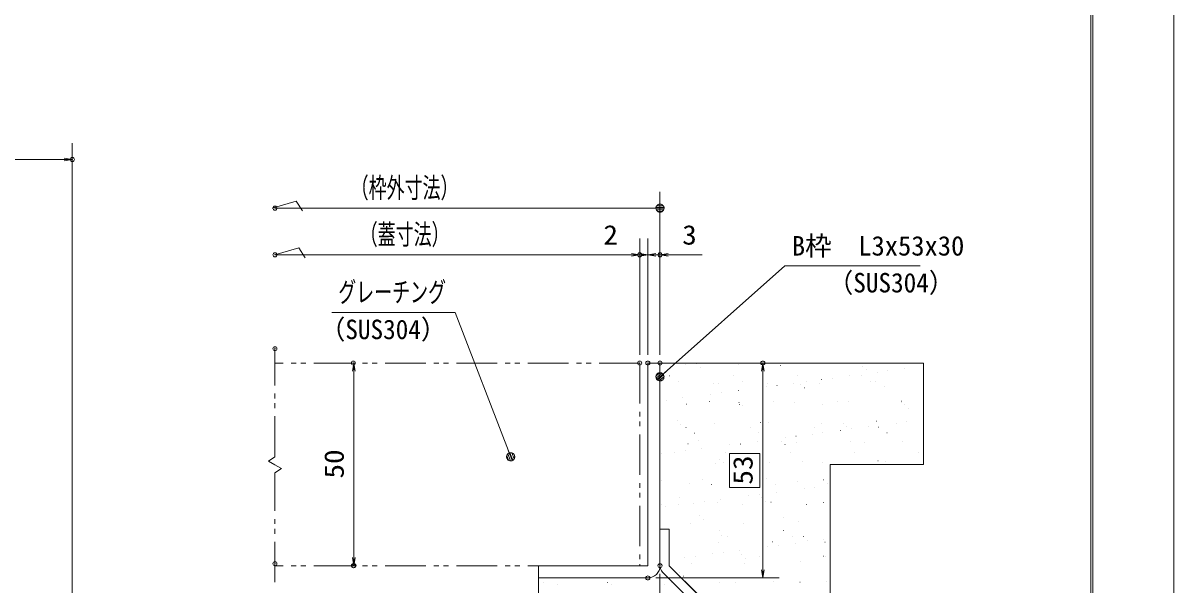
# Model space of a CAD drawing. Units: millimetres, scale not verified. Extents: x -1050 to 1050, y -742 to 742.
# Drawn here: x 340 to 1050, y -346 to 0 of the extents above; entities that cross this region are included whole.
import ezdxf
from ezdxf.enums import TextEntityAlignment as Align

# ---------------------------------------------------------------- set-up
doc = ezdxf.new("R2010")
doc.units = ezdxf.units.MM
doc.header["$LTSCALE"] = 5
doc.header["$PDMODE"] = 32
doc.header["$PDSIZE"] = 2.5
doc.linetypes.add('DOUBLE_CHAIN1', pattern=[8.8, 5, -1, 0.6, -0.6, 0.6, -1])
for name, color, linetype, lineweight in [('0-0_7-図\u3000枠', 4, 'Continuous', 9), ('0-1_寸法注釈', 2, 'Continuous', 9), ('0-2_0', 2, 'Continuous', 9), ('0-3_DEFPOINTS', 134, 'Continuous', 9), ('0-4_蓋', 5, 'Continuous', 9), ('0-5_ハッチング', 4, 'Continuous', 9), ('0-6_想像線', 134, 'DOUBLE_CHAIN1', 9), ('0-9_枠', 7, 'Continuous', 9)]:
    doc.layers.add(name, color=color, linetype=linetype, lineweight=lineweight)
doc.styles.add('ＭＳ ゴシック', font='')
doc.styles.get('ＭＳ ゴシック').set_extended_font_data('MS Gothic')

# ---------------------------------------------------------------- blocks, each defined once
blk = doc.blocks.new('_OPEN')
at = {"layer": '0-2_0'}
blk.add_line((0, 0), (-5, 0), dxfattribs=at)
blk.add_lwpolyline([(-5, 0.833), (0, 0), (-5, -0.833)], dxfattribs=at)
blk = doc.blocks.new('_Dot')
at = {"layer": '0-2_0'}
for p, q in [((-2.5, 0), (-5, 0)), ((2.445, 0.5), (-2.445, 0.5)), ((1.997, 1.5), (-1.997, 1.5)), ((2.289, -0.995), (-2.289, -0.995)), ((1.499, -1.995), (-1.499, -1.995))]:
    blk.add_line(p, q, dxfattribs=at)
for points in [[(2.5, 0), (2.48, 0.313), (2.421, 0.622), (2.324, 0.92), (2.191, 1.204), (2.023, 1.469), (1.822, 1.711), (1.594, 1.926), (1.34, 2.111), (1.064, 2.262), (0.773, 2.378), (0.468, 2.456), (0.157, 2.495), (-0.157, 2.495), (-0.468, 2.456), (-0.773, 2.378), (-1.064, 2.262), (-1.34, 2.111), (-1.594, 1.926), (-1.822, 1.711), (-2.023, 1.469), (-2.191, 1.204), (-2.324, 0.92), (-2.421, 0.622), (-2.48, 0.313), (-2.5, 0), (0, 0)], [(-2.5, 0), (-2.48, -0.313), (-2.421, -0.622), (-2.324, -0.92), (-2.191, -1.204), (-2.023, -1.469), (-1.822, -1.711), (-1.594, -1.926), (-1.34, -2.111), (-1.064, -2.262), (-0.773, -2.378), (-0.468, -2.456), (-0.157, -2.495), (0.157, -2.495), (0.468, -2.456), (0.773, -2.378), (1.064, -2.262), (1.34, -2.111), (1.594, -1.926), (1.822, -1.711), (2.023, -1.469), (2.191, -1.204), (2.324, -0.92), (2.421, -0.622), (2.48, -0.313), (2.5, 0), (0, 0)]]:
    blk.add_lwpolyline(points, close=True, dxfattribs=at)

msp = doc.modelspace()

# ---------------------------------------------------------------- linework, layer by layer
at = {"layer": '0-0_7-図\u3000枠'}
msp.add_line((998.75, -691.25), (998.75, 691.25), dxfattribs=at)
msp.add_lwpolyline([(-975, 692.5), (1000, 692.5), (1000, -692.5)], dxfattribs=at)
at = {"layer": '0-1_寸法注釈'}
for p, q in [((370.45, -525.232), (370.45, -74.141)), ((278.93, -84.141), (365.45, -84.141)), ((732.95, -204.638), (732.95, -104.141)), ((493.745, -114.141), (508.548, -109.812)), ((508.548, -109.812), (512.376, -115.889)), ((727.95, -114.141), (495.45, -114.141)), ((720.45, -204.638), (720.45, -132.922)), ((720.45, -204.638), (720.45, -132.922)), ((725.45, -204.638), (725.45, -132.922)), ((725.45, -204.638), (725.45, -132.922)), ((732.95, -204.638), (732.95, -132.922)), ((720.45, -142.922), (495.45, -142.922)), ((715.45, -142.922), (694.337, -142.922)), ((720.45, -142.922), (715.45, -142.922)), ((725.45, -142.922), (720.45, -142.922)), ((725.45, -142.922), (732.95, -142.922)), ((730.45, -142.922), (735.45, -142.922)), ((737.95, -142.922), (759.063, -142.922)), ((544.185, -214.638), (544.185, -329.638)), ((796.393, -337.138), (796.393, -214.638)), ((732.95, -339.638), (732.95, -413.992)), ((730.45, -342.138), (806.393, -342.138))]:
    msp.add_line(p, q, dxfattribs=at)
for points in [[(495.45, -142.922), (510.253, -138.593), (514.08, -144.67)], [(893.376, -149.667), (810.026, -149.667), (733.702, -217.466)], [(530.622, -178.46), (606.589, -178.46), (640.479, -266.526)]]:
    msp.add_lwpolyline(points, dxfattribs=at)
at = {"layer": '0-3_DEFPOINTS'}
msp.add_lwpolyline([(-1050, -742.5), (-1050, 742.5), (1050, 742.5), (1050, -742.5)], close=True, dxfattribs=at)
for p in [(370.45, -84.141), (495.45, -114.141), (495.45, -142.922), (720.45, -142.922), (732.95, -142.922), (495.45, -200.813), (543.742, -209.638), (720.45, -209.638), (725.45, -209.638), (732.95, -209.638), (796.393, -209.638), (495.45, -333.388), (543.742, -334.638), (544.185, -334.638), (732.95, -334.638), (725.45, -342.138)]:
    msp.add_point(p, dxfattribs=at)
at = {"layer": '0-4_蓋', "linetype": 'DOUBLE_CHAIN1'}
for p, q in [((720.45, -209.638), (495.45, -209.638)), ((720.45, -209.638), (720.45, -334.638)), ((720.45, -334.638), (495.45, -334.638))]:
    msp.add_line(p, q, dxfattribs=at)
at = {"layer": '0-5_ハッチング'}
for p, q in [((748.586, -210.581), (748.636, -210.581)), ((755.61, -210.089), (755.66, -210.089)), ((757.951, -212.234), (758.001, -212.234)), ((781.074, -210.736), (781.124, -210.736)), ((782.505, -209.638), (782.555, -209.638)), ((807.177, -211.212), (807.227, -211.212)), ((847.887, -209.638), (847.937, -209.638)), ((857.996, -211.649), (858.046, -211.649)), ((880.578, -209.638), (880.628, -209.638)), ((880.578, -209.638), (880.628, -209.638)), ((895.45, -211.538), (895.5, -211.538)), ((738.706, -217.595), (738.756, -217.595)), ((778.256, -217.524), (778.306, -217.524)), ((817.806, -217.452), (817.856, -217.452)), ((832.667, -219.804), (832.717, -219.804)), ((839.277, -218.933), (839.327, -218.933)), ((849.602, -217.574), (849.652, -217.574)), ((857.355, -217.38), (857.405, -217.38)), ((860.337, -213.794), (860.387, -213.794)), ((866.852, -215.303), (866.902, -215.303)), ((873.463, -214.433), (873.513, -214.433)), ((883.788, -213.073), (883.838, -213.073)), ((744.062, -221.007), (744.112, -221.007)), ((765.759, -222.488), (765.809, -222.488)), ((769, -222.359), (769.05, -222.359)), ((781.231, -226.575), (781.281, -226.575)), ((783.612, -220.935), (783.662, -220.935)), ((798.481, -224.304), (798.531, -224.304)), ((799.003, -222.064), (799.053, -222.064)), ((805.092, -223.434), (805.142, -223.434)), ((815.417, -222.075), (815.467, -222.075)), ((819.818, -222.795), (819.868, -222.795)), ((822.159, -224.94), (822.209, -224.94)), ((823.161, -220.864), (823.211, -220.864)), ((831.49, -222.22), (831.54, -222.22)), ((862.711, -220.792), (862.761, -220.792)), ((865.792, -220.984), (865.842, -220.984)), ((871.386, -223.918), (871.436, -223.918)), ((895.45, -223.311), (895.5, -223.311)), ((736.721, -232.435), (736.771, -232.435)), ((747.046, -231.076), (747.096, -231.076)), ((763.342, -233.29), (763.392, -233.29)), ((764.296, -228.805), (764.346, -228.805)), ((770.906, -227.935), (770.956, -227.935)), ((781.64, -233.942), (781.69, -233.942)), ((802.892, -233.218), (802.942, -233.218)), ((816.175, -233.971), (816.225, -233.971)), ((842.441, -233.146), (842.491, -233.146)), ((849.419, -233.547), (849.469, -233.547)), ((881.907, -233.703), (881.957, -233.703)), ((881.991, -233.074), (882.041, -233.074)), ((749.386, -235.051), (749.436, -235.051)), ((781.874, -235.207), (781.924, -235.207)), ((783.981, -236.087), (784.031, -236.087)), ((833.208, -235.064), (833.258, -235.064)), ((884.026, -235.501), (884.076, -235.501)), ((886.367, -237.646), (886.417, -237.646)), ((743.462, -245.088), (743.512, -245.088)), ((745.803, -247.233), (745.853, -247.233)), ((766.559, -246.959), (766.609, -246.959)), ((795.03, -246.211), (795.08, -246.211)), ((799.803, -246.535), (799.853, -246.535)), ((832.29, -246.69), (832.34, -246.69)), ((845.848, -246.647), (845.898, -246.647)), ((866.592, -245.455), (866.642, -245.455)), ((878.562, -246.644), (878.612, -246.644)), ((885.172, -245.773), (885.222, -245.773)), ((895.45, -244.42), (895.5, -244.42)), ((895.45, -244.42), (895.5, -244.42)), ((895.45, -245.969), (895.5, -245.969)), ((895.45, -248.395), (895.5, -248.395)), ((748.963, -249.397), (749.013, -249.397)), ((754.319, -252.809), (754.369, -252.809)), ((788.513, -249.326), (788.563, -249.326)), ((793.868, -252.737), (793.918, -252.737)), ((816.801, -254.775), (816.851, -254.775)), ((827.126, -253.415), (827.176, -253.415)), ((828.063, -249.254), (828.113, -249.254)), ((833.418, -252.666), (833.468, -252.666)), ((844.376, -251.144), (844.426, -251.144)), ((848.189, -248.792), (848.239, -248.792)), ((850.987, -250.274), (851.037, -250.274)), ((861.312, -248.915), (861.362, -248.915)), ((867.612, -249.182), (867.662, -249.182)), ((872.968, -252.594), (873.018, -252.594)), ((750.186, -259.522), (750.236, -259.522)), ((756.852, -257.357), (756.902, -257.357)), ((758.755, -262.417), (758.805, -262.417)), ((776.005, -260.145), (776.055, -260.145)), ((782.616, -259.275), (782.666, -259.275)), ((782.674, -259.678), (782.724, -259.678)), ((792.941, -257.916), (792.991, -257.916)), ((807.671, -257.794), (807.721, -257.794)), ((810.011, -259.939), (810.061, -259.939)), ((810.191, -255.645), (810.241, -255.645)), ((816.975, -258.442), (817.025, -258.442)), ((850.219, -258.018), (850.269, -258.018)), ((859.238, -258.917), (859.288, -258.917)), ((882.707, -258.174), (882.757, -258.174)), ((734.049, -265.164), (734.099, -265.164)), ((741.82, -264.646), (741.87, -264.646)), ((748.43, -263.776), (748.48, -263.776)), ((769.493, -268.94), (769.543, -268.94)), ((773.599, -265.092), (773.649, -265.092)), ((813.148, -265.02), (813.198, -265.02)), ((852.698, -264.948), (852.748, -264.948)), ((892.248, -264.876), (892.298, -264.876)), ((733.058, -272.665), (733.108, -272.665)), ((767.359, -271.429), (767.409, -271.429)), ((771.834, -271.085), (771.884, -271.085)), ((775.768, -274.691), (775.818, -274.691)), ((800.603, -271.005), (800.653, -271.005)), ((821.06, -270.063), (821.11, -270.063)), ((833.09, -271.161), (833.14, -271.161)), ((867.392, -269.925), (867.442, -269.925)), ((871.879, -270.5), (871.929, -270.5)), ((873.667, -272.138), (873.717, -272.138)), ((873.667, -272.138), (873.717, -272.138)), ((733.656, -282.232), (733.706, -282.232)), ((759.22, -281.2), (759.27, -281.2)), ((798.77, -281.128), (798.82, -281.128)), ((817.775, -282.913), (817.825, -282.913)), ((833.701, -281.646), (833.751, -281.646)), ((836.042, -283.791), (836.092, -283.791)), ((750.986, -283.993), (751.036, -283.993)), ((764.576, -284.611), (764.626, -284.611)), ((780.492, -286.436), (780.542, -286.436)), ((780.492, -286.436), (780.542, -286.436)), ((794.325, -290.616), (794.375, -290.616)), ((804.125, -284.54), (804.175, -284.54)), ((804.65, -289.257), (804.7, -289.257)), ((821.9, -286.986), (821.95, -286.986)), ((828.511, -286.115), (828.561, -286.115)), ((837.95, -284.873), (838, -284.873)), ((837.95, -284.873), (838, -284.873)), ((837.95, -285.54), (838, -285.54)), ((733.858, -297.136), (733.908, -297.136)), ((744.306, -296.966), (744.356, -296.966)), ((744.705, -292.356), (744.755, -292.356)), ((753.529, -295.987), (753.579, -295.987)), ((760.14, -295.116), (760.19, -295.116)), ((768.159, -295.9), (768.209, -295.9)), ((770.464, -293.757), (770.514, -293.757)), ((783.856, -296.894), (783.906, -296.894)), ((787.715, -291.486), (787.765, -291.486)), ((795.523, -292.793), (795.573, -292.793)), ((797.864, -294.938), (797.914, -294.938)), ((801.403, -295.476), (801.453, -295.476)), ((823.405, -296.822), (823.455, -296.822)), ((833.89, -295.632), (833.94, -295.632)), ((837.95, -292.517), (838, -292.517)), ((736.279, -298.258), (736.329, -298.258)), ((757.345, -303.939), (757.395, -303.939)), ((808.913, -305.062), (808.963, -305.062)), ((751.786, -308.463), (751.836, -308.463)), ((759.686, -306.084), (759.736, -306.084)), ((784.274, -308.619), (784.324, -308.619)), ((818.575, -307.383), (818.625, -307.383)), ((769.477, -313.002), (769.527, -313.002)), ((770.735, -316.209), (770.785, -316.209)), ((774.833, -316.414), (774.883, -316.414)), ((809.027, -312.93), (809.077, -312.93)), ((814.382, -316.342), (814.432, -316.342)), ((821.553, -316.645), (821.603, -316.645)), ((823.894, -318.79), (823.944, -318.79)), ((833.609, -318.326), (833.659, -318.326)), ((837.95, -317.601), (838, -317.601)), ((768.959, -320.371), (769.009, -320.371)), ((771.849, -326.457), (771.899, -326.457)), ((782.174, -325.098), (782.224, -325.098)), ((799.424, -322.827), (799.474, -322.827)), ((802.203, -319.947), (802.253, -319.947)), ((806.034, -321.956), (806.084, -321.956)), ((816.359, -320.597), (816.409, -320.597)), ((834.69, -320.102), (834.74, -320.102)), ((747.988, -329.598), (748.038, -329.598)), ((752.586, -332.934), (752.636, -332.934)), ((754.563, -328.768), (754.613, -328.768)), ((765.238, -327.327), (765.288, -327.327)), ((783.376, -327.792), (783.426, -327.792)), ((785.074, -333.09), (785.124, -333.09)), ((785.716, -329.937), (785.766, -329.937)), ((794.113, -328.696), (794.163, -328.696)), ((819.375, -331.854), (819.425, -331.854)), ((833.662, -328.624), (833.712, -328.624)), ((834.943, -328.915), (834.993, -328.915)), ((745.198, -338.938), (745.248, -338.938)), ((796.765, -340.061), (796.815, -340.061)), ((661.085, -345.019), (661.135, -345.019)), ((669.727, -346.345), (669.777, -346.345)), ((675.21, -342.138), (675.26, -342.138)), ((675.21, -342.138), (675.26, -342.138)), ((700.635, -344.947), (700.685, -344.947)), ((702.97, -345.921), (703.02, -345.921)), ((735.458, -346.077), (735.508, -346.077)), ((739.164, -343.234), (739.214, -343.234)), ((740.184, -344.876), (740.234, -344.876)), ((741.897, -345.966), (741.947, -345.966)), ((741.897, -345.966), (741.947, -345.966)), ((747.539, -341.083), (747.589, -341.083)), ((769.759, -344.841), (769.809, -344.841)), ((779.734, -344.804), (779.784, -344.804)), ((803.003, -344.417), (803.053, -344.417)), ((819.284, -344.732), (819.334, -344.732)), ((835.49, -344.573), (835.54, -344.573)), ((837.95, -342.686), (838, -342.686))]:
    msp.add_line(p, q, dxfattribs=at)
for points in [[(732.95, -209.638), (732.95, -312.02), (738.7, -312.02), (738.7, -334.638), (757.45, -353.388), (776.7, -353.388), (776.7, -366.342)], [(778.833, -374.772), (781.21, -377.148), (776.7, -381.658), (776.7, -442.138), (837.95, -442.138), (837.95, -272.138), (895.45, -272.138), (895.45, -209.638), (732.95, -209.638)], [(725.45, -342.138), (657.95, -342.138), (657.95, -509.638), (720.45, -509.638), (720.45, -442.138), (751.7, -442.138), (751.7, -355.77), (734.634, -338.704)]]:
    msp.add_lwpolyline(points, dxfattribs=at)
msp.add_lwpolyline([(775.768, -286.436), (775.768, -265.34), (794.518, -265.34), (794.518, -286.436)], close=True, dxfattribs=at)
for centre, radius, start, end in [((725.45, -334.638), 7.5, 270, 0), ((738.7, -334.638), 5.75, 180, 225)]:
    msp.add_arc(centre, radius, start, end, dxfattribs=at)
at = {"layer": '0-6_想像線'}
for p, q in [((495.45, -267.468), (495.45, -200.3)), ((895.45, -209.638), (732.95, -209.638)), ((499.377, -274.759), (495.45, -272.428)), ((495.45, -277.388), (499.377, -274.759)), ((837.95, -272.138), (837.95, -442.138)), ((895.45, -272.138), (837.95, -272.138)), ((495.45, -344.847), (495.45, -277.388)), ((657.95, -342.138), (657.95, -509.638))]:
    msp.add_line(p, q, dxfattribs=at)
msp.add_lwpolyline([(495.45, -267.468), (491.523, -270.097), (495.45, -272.428)], dxfattribs=at)
at = {"layer": '0-9_枠'}
for p, q in [((725.45, -209.638), (725.45, -334.638)), ((732.95, -209.638), (725.45, -209.638)), ((732.95, -334.638), (732.95, -209.638)), ((732.95, -312.02), (732.95, -334.638)), ((738.7, -312.02), (732.95, -312.02)), ((738.7, -312.02), (738.7, -334.638)), ((657.95, -334.638), (725.45, -334.638)), ((657.95, -342.138), (657.95, -334.638)), ((777.144, -381.214), (734.634, -338.704)), ((781.21, -377.148), (738.7, -334.638)), ((657.95, -342.138), (725.45, -342.138))]:
    msp.add_line(p, q, dxfattribs=at)
for centre, radius, start, end in [((725.45, -334.638), 7.5, 270, 0), ((738.7, -334.638), 5.75, 180, 225)]:
    msp.add_arc(centre, radius, start, end, dxfattribs=at)

# ---------------------------------------------------------------- block references
at = {"layer": '0-1_寸法注釈'}
for name, p in [('_OPEN', (370.45, -84.141)), ('_Dot', (732.95, -114.141)), ('_OPEN', (720.45, -142.922)), ('_OPEN', (725.45, -142.922))]:
    msp.add_blockref(name, p, dxfattribs=at)
for name, p, rotation in [('_OPEN', (725.45, -142.922), 180), ('_OPEN', (732.95, -142.922), 180), ('_OPEN', (544.185, -209.638), 90), ('_Dot', (732.95, -218.125), 221.24479), ('_OPEN', (796.393, -209.638), 90), ('_Dot', (640.848, -267.455), 291.61287), ('_OPEN', (544.185, -334.638), 270), ('_OPEN', (796.393, -342.138), 270)]:
    msp.add_blockref(name, p, dxfattribs=dict(at, rotation=rotation))

# ---------------------------------------------------------------- texts
at = {"layer": '0-1_寸法注釈', "color": 7, "style": 'ＭＳ ゴシック'}
for s, height, width, p in [('（枠外寸法）', 12.5, 0.65, (542.156, -111.546)), ('（蓋寸法）', 12.5, 0.65, (547.739, -140.327)), ('2', 12.02, 1.1, (698.027, -140.234)), ('3', 12.02, 1.1, (746.64, -140.234)), ('（SUS304）', 12.02, 0.95, (836.597, -169.717)), ('グレーチング', 12.5, 0.65, (534.467, -175.866)), ('（SUS304）', 12.02, 0.95, (523.271, -198.509))]:
    msp.add_text(s, height=height, dxfattribs=dict(at, width=width)).set_placement(p, align=Align.BOTTOM_LEFT)
msp.add_text('B枠\u3000L3x53x30', height=12.02, dxfattribs=at).set_placement((814.279, -146.98), align=Align.BOTTOM_LEFT)
at = {"layer": '0-1_寸法注釈', "color": 7, "style": 'ＭＳ ゴシック', "width": 1.1}
for s, p in [('50', (541.498, -280.871)), ('53', (793.706, -284.621))]:
    msp.add_text(s, height=12.02, rotation=90, dxfattribs=at).set_placement(p, align=Align.BOTTOM_LEFT)

doc.saveas('drawing.dxf')
